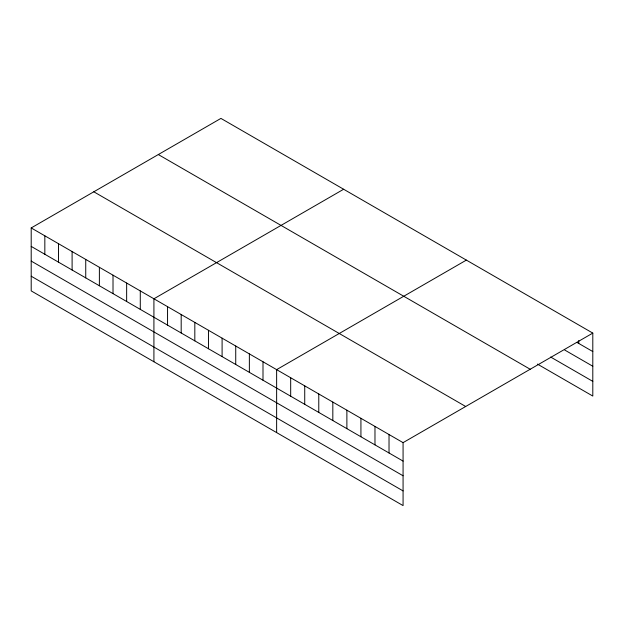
<?xml version="1.0" encoding="UTF-8"?>
<svg xmlns="http://www.w3.org/2000/svg" width="624" height="624" viewBox="0 0 624 624"><rect width="100%" height="100%" fill="white"/><g stroke="black" fill="none" stroke-linecap="round" stroke-linejoin="round"><path stroke-width="0.94" d="M537.436 364.096L592.8 396.061L592.8 333.099L220.927 118.404L31.2 227.939L31.2 290.901L403.073 505.596L403.073 442.642L31.2 227.939M343.645 189.251L153.917 298.795L153.917 361.748M466.362 260.107L276.635 369.642L276.635 432.596M403.073 442.642L592.8 333.099M577.099 342.49L592.8 351.554M564.704 350.017L592.8 366.241M550.657 357.037L592.8 381.373M158.317 154.549L530.189 369.252M93.811 191.794L465.683 406.489M31.2 246.394L403.073 461.097M31.2 261.082L403.073 475.777M31.2 276.214L403.073 490.909M578.752 340.532L578.752 343.442M389.025 434.53L389.025 452.985M374.977 426.418L374.977 444.873M360.929 418.306L360.929 436.761M346.882 410.194L346.882 428.649M332.826 402.082L332.826 420.537M318.778 393.978L318.778 412.425M304.73 385.866L304.73 404.321M290.683 377.754L290.683 396.209M263 361.772L263 380.227M249.366 353.902L249.366 372.349M235.732 346.024L235.732 364.478M222.097 338.153L222.097 356.608M208.463 330.283L208.463 348.738M194.821 322.405L194.821 340.86M181.186 314.535L181.186 332.99M167.552 306.665L167.552 325.12M140.283 290.917L140.283 309.371M126.649 283.046L126.649 301.501M113.014 275.176L113.014 293.631M99.38 267.306L99.38 285.753M85.738 259.428L85.738 277.883M72.103 251.558L72.103 270.013M58.469 243.688L58.469 262.142M44.834 235.817L44.834 254.264"/></g></svg>
